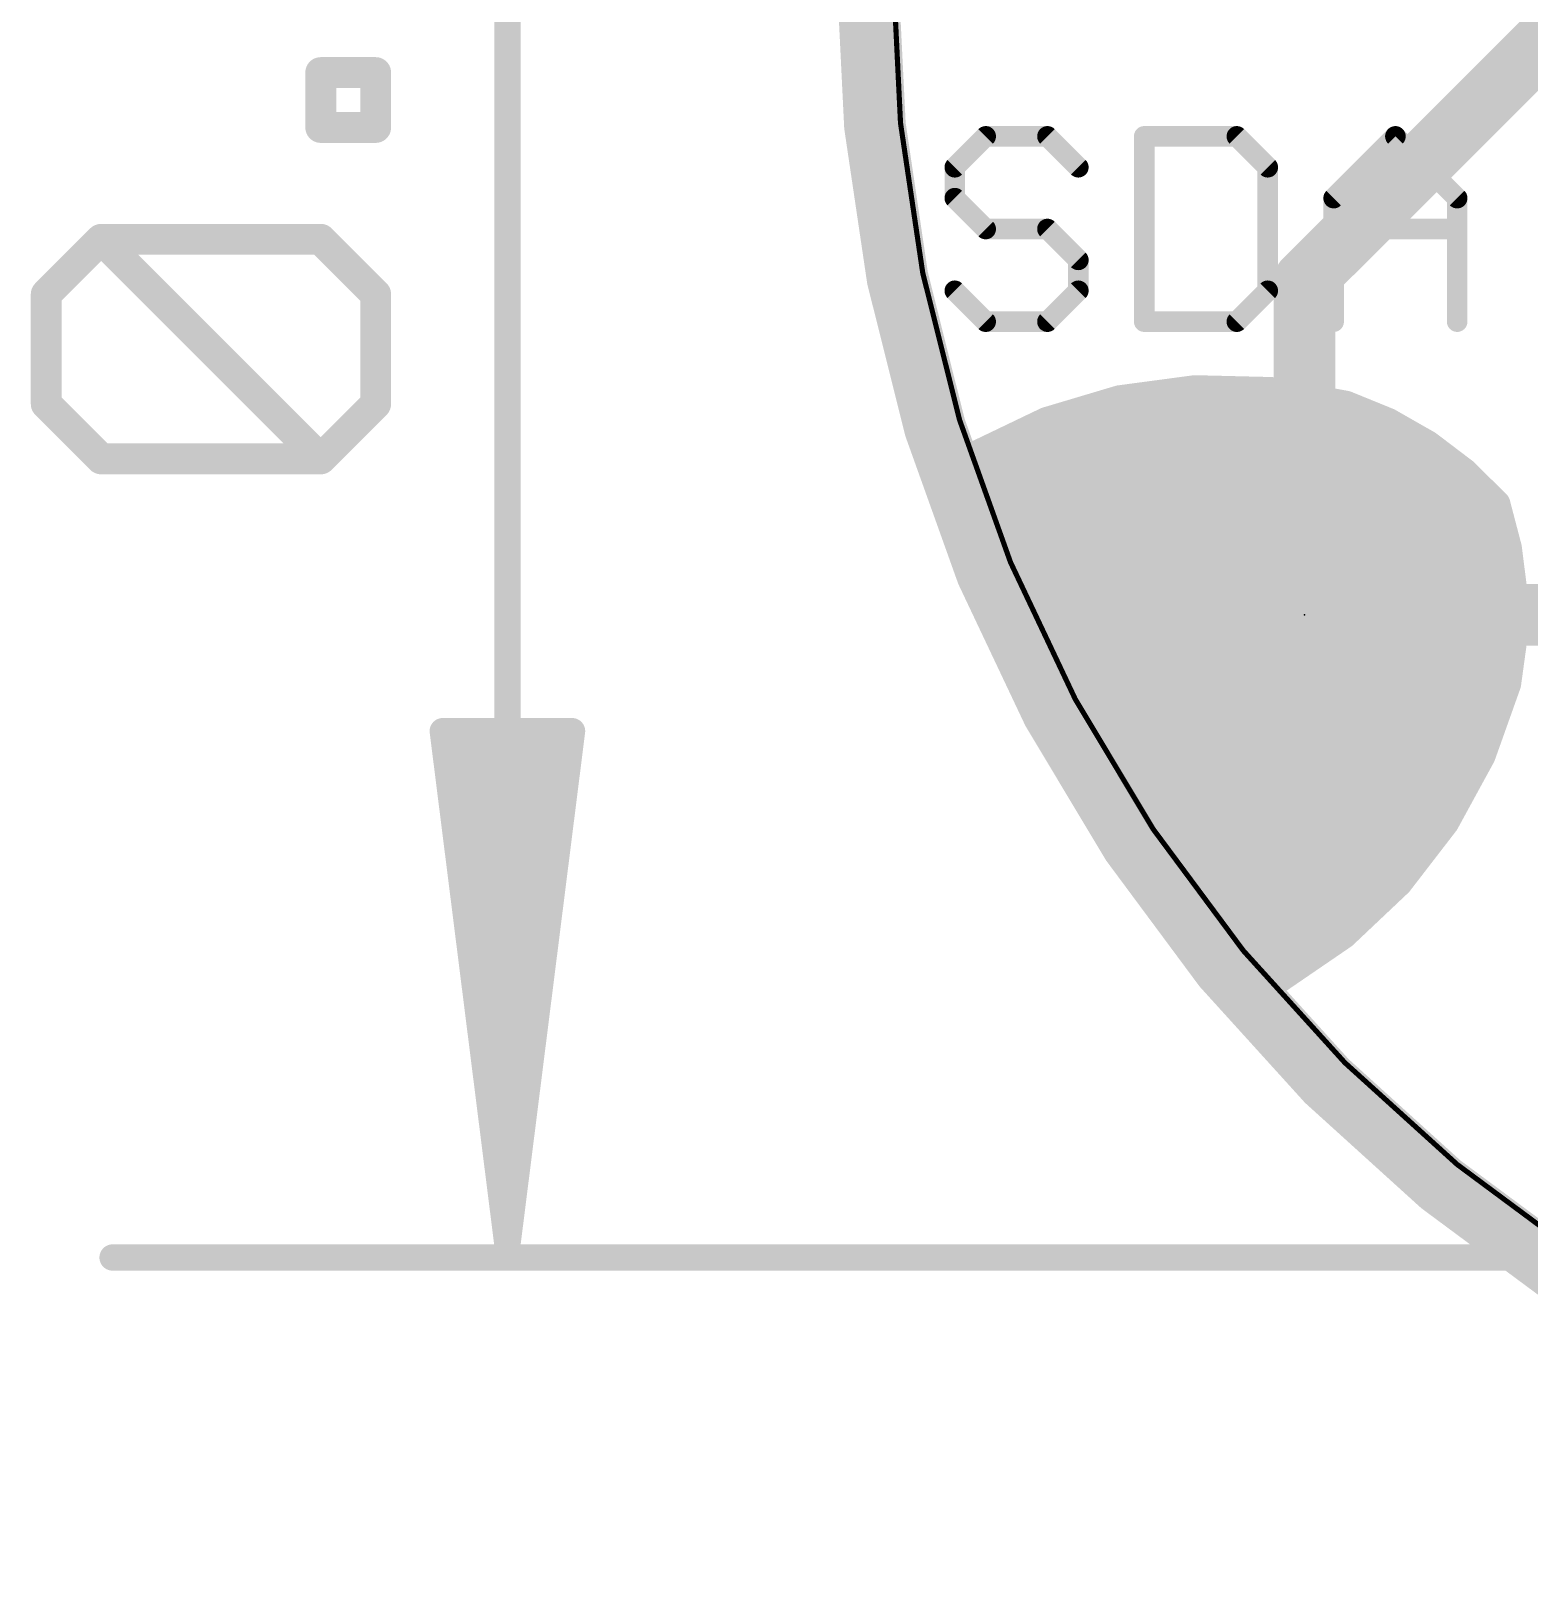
# Model space of a CAD drawing. Extents: x -11.9 to 7.7, y -7.9 to 11.9.
# Drawn here: x -11.88 to -4.48, y -7.9 to -0.29 of the extents above; entities that cross this region are included whole.
import ezdxf

# ---------------------------------------------------------------- set-up
doc = ezdxf.new("R2010")
doc.units = 0
for name, color, linetype in [('1', 12, 'CONTINUOUS'), ('16', 132, 'CONTINUOUS'), ('17', 110, 'CONTINUOUS'), ('20', 53, 'CONTINUOUS'), ('21', 53, 'CONTINUOUS'), ('23', 53, 'CONTINUOUS'), ('47', 253, 'CONTINUOUS')]:
    doc.layers.add(name, color=color, linetype=linetype)

# ---------------------------------------------------------------- blocks, each defined once
blk = doc.blocks.new('ROUNDP')
at = {"const_width": 0.5}
blk.add_lwpolyline([(0, -0.25, 1), (0, 0.25, 1), (0, -0.25)], format="xyb", dxfattribs=at)

msp = doc.modelspace()

# ---------------------------------------------------------------- linework, layer by layer
at = {"layer": '1'}
for points, const_width in [([(-4.318, -0.254), (-5.588, -1.524)], 0.3048), ([(-5.588, -1.524), (-5.588, -3.175)], 0.3048), ([(-6.503, -2.1052), (-6.8642, -2.213)], 0.127), ([(-6.1294, -2.0552), (-6.503, -2.1052)], 0.127), ([(-5.7525, -2.0643), (-6.1294, -2.0552)], 0.127), ([(-5.3818, -2.1322), (-5.7525, -2.0643)], 0.127), ([(-6.6833, -2.159), (-5.316, -2.159)], 0.127), ([(-5.1725, -2.2175), (-5.3818, -2.1322)], 0.127), ([(-6.8642, -2.213), (-7.204, -2.376)], 0.127), ([(-4.9761, -2.3295), (-5.1725, -2.2175)], 0.127), ([(-7.0164, -2.286), (-5.0524, -2.286)], 0.127), ([(-4.7961, -2.4661), (-4.9761, -2.3295)], 0.127), ([(-7.204, -2.376), (-7.0166, -2.9529)], 0.127), ([(-7.192, -2.413), (-4.866, -2.413)], 0.127), ([(-4.6354, -2.625), (-4.7961, -2.4661)], 0.127), ([(-7.1507, -2.54), (-4.7213, -2.54)], 0.127), ([(-4.5781, -2.8436), (-4.6354, -2.625)], 0.127), ([(-7.1095, -2.667), (-4.6244, -2.667)], 0.127), ([(-7.0682, -2.794), (-4.5911, -2.794)], 0.127), ([(-4.5498, -3.0679), (-4.5781, -2.8436)], 0.127), ([(-7.0269, -2.921), (-4.5683, -2.921)], 0.127), ([(-7.0166, -2.9529), (-6.7698, -3.5071)], 0.127), ([(-6.9742, -3.048), (-4.5523, -3.048)], 0.127), ([(-4.551, -3.2939), (-4.5498, -3.0679)], 0.127), ([(-6.9177, -3.175), (-4.5504, -3.175)], 0.127), ([(-6.8611, -3.302), (-4.5522, -3.302)], 0.127), ([(-4.5818, -3.5178), (-4.551, -3.2939)], 0.127), ([(-6.8046, -3.429), (-4.5696, -3.429)], 0.127), ([(-6.7698, -3.5071), (-6.4665, -4.0324)], 0.127), ([(-6.7416, -3.556), (-4.5954, -3.556)], 0.127), ([(-4.7083, -3.8729), (-4.5818, -3.5178)], 0.127), ([(-6.6683, -3.683), (-4.6407, -3.683)], 0.127), ([(-6.5949, -3.81), (-4.6859, -3.81)], 0.127), ([(-6.5216, -3.937), (-4.7433, -3.937)], 0.127), ([(-4.8889, -4.2037), (-4.7083, -3.8729)], 0.127), ([(-6.4665, -4.0324), (-6.1099, -4.5232)], 0.127), ([(-6.4436, -4.064), (-4.8126, -4.064)], 0.127), ([(-6.3513, -4.191), (-4.8819, -4.191)], 0.127), ([(-5.119, -4.5023), (-4.8889, -4.2037)], 0.127), ([(-6.259, -4.318), (-4.977, -4.318)], 0.127), ([(-6.1668, -4.445), (-5.0748, -4.445)], 0.127), ([(-6.1099, -4.5232), (-5.704, -4.974)], 0.127), ([(-5.3929, -4.7612), (-5.119, -4.5023)], 0.127), ([(-6.066, -4.572), (-5.1927, -4.572)], 0.127), ([(-5.9517, -4.699), (-5.3271, -4.699)], 0.127), ([(-5.704, -4.974), (-5.3929, -4.7612)], 0.127), ([(-5.8373, -4.826), (-5.4877, -4.826)], 0.127), ([(-5.723, -4.953), (-5.6733, -4.953)], 0.127)]:
    msp.add_lwpolyline(points, dxfattribs=dict(at, const_width=const_width))
for points, const_width in [([(-5.5118, -1.524, 1), (-5.6642, -1.524)], 0.1524), ([(-5.6419, -1.4701, 1), (-5.5341, -1.5779)], 0.1524), ([(-6.5072, -2.0737, 1), (-6.4988, -2.1366)], 0.0635), ([(-6.4939, -2.1356, 1), (-6.512, -2.0747)], 0.0635), ([(-6.1286, -2.0234, 1), (-6.1301, -2.0869)], 0.0635), ([(-6.1252, -2.0867, 1), (-6.1336, -2.0237)], 0.0635), ([(-5.7468, -2.033, 1), (-5.7583, -2.0955)], 0.0635), ([(-5.7533, -2.096, 1), (-5.7518, -2.0325)], 0.0635), ([(-6.6833, -2.1273, 1), (-6.6833, -2.1908)], 0.0635), ([(-5.3698, -2.1028, 1), (-5.3938, -2.1616)], 0.0635), ([(-5.3875, -2.1634, 1), (-5.3761, -2.1009)], 0.0635), ([(-5.316, -2.1908, 1), (-5.316, -2.1273)], 0.0635), ([(-6.8732, -2.1826, 1), (-6.8551, -2.2434)], 0.0635), ([(-6.8504, -2.2416, 1), (-6.8779, -2.1843)], 0.0635), ([(-5.1568, -2.1899, 1), (-5.1882, -2.2451)], 0.0635), ([(-5.1845, -2.2469, 1), (-5.1605, -2.1881)], 0.0635), ([(-7.0164, -2.2542, 1), (-7.0164, -2.3178)], 0.0635), ([(-5.0524, -2.3178, 1), (-5.0524, -2.2542)], 0.0635), ([(-4.9569, -2.3042, 1), (-4.9953, -2.3548)], 0.0635), ([(-4.9919, -2.357, 1), (-4.9604, -2.3019)], 0.0635), ([(-7.2178, -2.3473, 1), (-7.1903, -2.4046)], 0.0635), ([(-7.1738, -2.3661, 1), (-7.2342, -2.3858)], 0.0635), ([(-7.192, -2.3813, 1), (-7.192, -2.4448)], 0.0635), ([(-4.866, -2.4448, 1), (-4.866, -2.3813)], 0.0635), ([(-4.7737, -2.4435, 1), (-4.8184, -2.4886)], 0.0635), ([(-4.8153, -2.4914, 1), (-4.7769, -2.4408)], 0.0635), ([(-7.1507, -2.5082, 1), (-7.1507, -2.5718)], 0.0635), ([(-4.7213, -2.5718, 1), (-4.7213, -2.5082)], 0.0635), ([(-4.6047, -2.617, 1), (-4.6661, -2.633)], 0.0635), ([(-4.6577, -2.6476, 1), (-4.613, -2.6024)], 0.0635), ([(-7.1095, -2.6353, 1), (-7.1095, -2.6988)], 0.0635), ([(-4.6244, -2.6988, 1), (-4.6244, -2.6353)], 0.0635), ([(-7.0682, -2.7622, 1), (-7.0682, -2.8258)], 0.0635), ([(-4.5911, -2.8258, 1), (-4.5911, -2.7622)], 0.0635), ([(-4.5466, -2.8397, 1), (-4.6096, -2.8476)], 0.0635), ([(-4.6088, -2.8517, 1), (-4.5474, -2.8356)], 0.0635), ([(-7.0269, -2.8893, 1), (-7.0269, -2.9528)], 0.0635), ([(-6.9876, -2.94, 1), (-7.0456, -2.9658)], 0.0635), ([(-4.5683, -2.9528, 1), (-4.5683, -2.8893)], 0.0635), ([(-7.0468, -2.9627, 1), (-6.9864, -2.9431)], 0.0635), ([(-6.9742, -3.0162, 1), (-6.9742, -3.0798)], 0.0635), ([(-4.5181, -3.0681, 1), (-4.5816, -3.0677)], 0.0635), ([(-4.5813, -3.0719, 1), (-4.5183, -3.0639)], 0.0635), ([(-4.5523, -3.0798, 1), (-4.5523, -3.0162)], 0.0635), ([(-6.9177, -3.1433, 1), (-6.9177, -3.2068)], 0.0635), ([(-5.6642, -3.175, 1), (-5.5118, -3.175)], 0.1524), ([(-4.5504, -3.2068, 1), (-4.5504, -3.1433)], 0.0635), ([(-6.8611, -3.2702, 1), (-6.8611, -3.3338)], 0.0635), ([(-4.5828, -3.2937, 1), (-4.5193, -3.2941)], 0.0635), ([(-4.5196, -3.2982, 1), (-4.5825, -3.2896)], 0.0635), ([(-4.5522, -3.3338, 1), (-4.5522, -3.2702)], 0.0635), ([(-6.8046, -3.3973, 1), (-6.8046, -3.4608)], 0.0635), ([(-4.5696, -3.4608, 1), (-4.5696, -3.3973)], 0.0635), ([(-6.7423, -3.4912, 1), (-6.7973, -3.523)], 0.0635), ([(-6.7988, -3.52, 1), (-6.7408, -3.4942)], 0.0635), ([(-6.7416, -3.5242, 1), (-6.7416, -3.5878)], 0.0635), ([(-4.6132, -3.5135, 1), (-4.5503, -3.5221)], 0.0635), ([(-4.5519, -3.5285, 1), (-4.6117, -3.5072)], 0.0635), ([(-4.5954, -3.5878, 1), (-4.5954, -3.5242)], 0.0635), ([(-6.6683, -3.6513, 1), (-6.6683, -3.7148)], 0.0635), ([(-4.6407, -3.7148, 1), (-4.6407, -3.6513)], 0.0635), ([(-6.5949, -3.7782, 1), (-6.5949, -3.8418)], 0.0635), ([(-4.6859, -3.8418, 1), (-4.6859, -3.7782)], 0.0635), ([(-6.5216, -3.9053, 1), (-6.5216, -3.9688)], 0.0635), ([(-4.7433, -3.9688, 1), (-4.7433, -3.9053)], 0.0635), ([(-4.7383, -3.8622, 1), (-4.6784, -3.8835)], 0.0635), ([(-4.6805, -3.8881, 1), (-4.7362, -3.8577)], 0.0635), ([(-6.4408, -4.0138, 1), (-6.4922, -4.0511)], 0.0635), ([(-6.494, -4.0483, 1), (-6.439, -4.0166)], 0.0635), ([(-6.4436, -4.0323, 1), (-6.4436, -4.0957)], 0.0635), ([(-4.8126, -4.0957, 1), (-4.8126, -4.0323)], 0.0635), ([(-6.3513, -4.1593, 1), (-6.3513, -4.2227)], 0.0635), ([(-4.9168, -4.1885, 1), (-4.861, -4.2189)], 0.0635), ([(-4.8637, -4.2231, 1), (-4.914, -4.1844)], 0.0635), ([(-4.8819, -4.2227, 1), (-4.8819, -4.1593)], 0.0635), ([(-6.259, -4.2863, 1), (-6.259, -4.3498)], 0.0635), ([(-4.977, -4.3498, 1), (-4.977, -4.2863)], 0.0635), ([(-6.1668, -4.4133, 1), (-6.1668, -4.4768)], 0.0635), ([(-5.0748, -4.4768, 1), (-5.0748, -4.4133)], 0.0635), ([(-6.0863, -4.502, 1), (-6.1335, -4.5445)], 0.0635), ([(-6.1356, -4.5419, 1), (-6.0843, -4.5046)], 0.0635), ([(-5.1441, -4.4829, 1), (-5.0938, -4.5217)], 0.0635), ([(-5.0972, -4.5254, 1), (-5.1408, -4.4792)], 0.0635), ([(-6.066, -4.5403, 1), (-6.066, -4.6037)], 0.0635), ([(-5.1927, -4.6037, 1), (-5.1927, -4.5403)], 0.0635), ([(-5.9517, -4.6673, 1), (-5.9517, -4.7307)], 0.0635), ([(-5.3271, -4.7307, 1), (-5.3271, -4.6673)], 0.0635), ([(-5.4147, -4.7381, 1), (-5.3711, -4.7843)], 0.0635), ([(-5.375, -4.7874, 1), (-5.4109, -4.735)], 0.0635), ([(-5.8373, -4.7943, 1), (-5.8373, -4.8578)], 0.0635), ([(-5.4877, -4.8578, 1), (-5.4877, -4.7943)], 0.0635), ([(-5.723, -4.9213, 1), (-5.723, -4.9848)], 0.0635), ([(-5.722, -4.9478, 1), (-5.6861, -5.0002)], 0.0635), ([(-5.7276, -4.9953, 1), (-5.6804, -4.9528)], 0.0635), ([(-5.6733, -4.9848, 1), (-5.6733, -4.9213)], 0.0635)]:
    msp.add_lwpolyline(points, format="xyb", dxfattribs=dict(at, const_width=const_width))
at = {"layer": '16'}
for points, const_width in [([(-7.747, 0, 0.4142), (0, -7.747)], 0.3048), ([(-6.5072, -2.0737, 1), (-6.4988, -2.1366)], 0.0635), ([(-6.4939, -2.1356, 1), (-6.512, -2.0747)], 0.0635), ([(-6.1286, -2.0234, 1), (-6.1301, -2.0869)], 0.0635), ([(-6.1252, -2.0867, 1), (-6.1336, -2.0237)], 0.0635), ([(-5.7468, -2.033, 1), (-5.7583, -2.0955)], 0.0635), ([(-5.7533, -2.096, 1), (-5.7518, -2.0325)], 0.0635), ([(-6.6833, -2.1273, 1), (-6.6833, -2.1908)], 0.0635), ([(-5.3698, -2.1028, 1), (-5.3938, -2.1616)], 0.0635), ([(-5.3875, -2.1634, 1), (-5.3761, -2.1009)], 0.0635), ([(-5.316, -2.1908, 1), (-5.316, -2.1273)], 0.0635), ([(-6.8732, -2.1826, 1), (-6.8551, -2.2434)], 0.0635), ([(-6.8504, -2.2416, 1), (-6.8779, -2.1843)], 0.0635), ([(-5.1568, -2.1899, 1), (-5.1882, -2.2451)], 0.0635), ([(-5.1845, -2.2469, 1), (-5.1605, -2.1881)], 0.0635), ([(-7.0164, -2.2542, 1), (-7.0164, -2.3178)], 0.0635), ([(-5.0524, -2.3178, 1), (-5.0524, -2.2542)], 0.0635), ([(-4.9569, -2.3042, 1), (-4.9953, -2.3548)], 0.0635), ([(-4.9919, -2.357, 1), (-4.9604, -2.3019)], 0.0635), ([(-7.2178, -2.3473, 1), (-7.1903, -2.4046)], 0.0635), ([(-7.1738, -2.3661, 1), (-7.2342, -2.3858)], 0.0635), ([(-7.192, -2.3813, 1), (-7.192, -2.4448)], 0.0635), ([(-4.866, -2.4448, 1), (-4.866, -2.3813)], 0.0635), ([(-4.7737, -2.4435, 1), (-4.8184, -2.4886)], 0.0635), ([(-4.8153, -2.4914, 1), (-4.7769, -2.4408)], 0.0635), ([(-7.1507, -2.5082, 1), (-7.1507, -2.5718)], 0.0635), ([(-4.7213, -2.5718, 1), (-4.7213, -2.5082)], 0.0635), ([(-4.6047, -2.617, 1), (-4.6661, -2.633)], 0.0635), ([(-4.6577, -2.6476, 1), (-4.613, -2.6024)], 0.0635), ([(-7.1095, -2.6353, 1), (-7.1095, -2.6988)], 0.0635), ([(-4.6244, -2.6988, 1), (-4.6244, -2.6353)], 0.0635), ([(-7.0682, -2.7622, 1), (-7.0682, -2.8258)], 0.0635), ([(-4.5911, -2.8258, 1), (-4.5911, -2.7622)], 0.0635), ([(-4.5466, -2.8397, 1), (-4.6096, -2.8476)], 0.0635), ([(-4.6088, -2.8517, 1), (-4.5474, -2.8356)], 0.0635), ([(-7.0269, -2.8893, 1), (-7.0269, -2.9528)], 0.0635), ([(-6.9876, -2.94, 1), (-7.0456, -2.9658)], 0.0635), ([(-4.5683, -2.9528, 1), (-4.5683, -2.8893)], 0.0635), ([(-7.0468, -2.9627, 1), (-6.9864, -2.9431)], 0.0635), ([(-6.9742, -3.0162, 1), (-6.9742, -3.0798)], 0.0635), ([(-5.588, -3.0988, 1), (-5.588, -3.2512)], 0.1524), ([(-4.5181, -3.0681, 1), (-4.5816, -3.0677)], 0.0635), ([(-4.5813, -3.0719, 1), (-4.5183, -3.0639)], 0.0635), ([(-4.5523, -3.0798, 1), (-4.5523, -3.0162)], 0.0635), ([(-6.9177, -3.1433, 1), (-6.9177, -3.2068)], 0.0635), ([(-4.5504, -3.2068, 1), (-4.5504, -3.1433)], 0.0635), ([(-6.8611, -3.2702, 1), (-6.8611, -3.3338)], 0.0635), ([(-4.5828, -3.2937, 1), (-4.5193, -3.2941)], 0.0635), ([(-4.5196, -3.2982, 1), (-4.5825, -3.2896)], 0.0635), ([(-4.5522, -3.3338, 1), (-4.5522, -3.2702)], 0.0635), ([(-6.8046, -3.3973, 1), (-6.8046, -3.4608)], 0.0635), ([(-4.5696, -3.4608, 1), (-4.5696, -3.3973)], 0.0635), ([(-6.7423, -3.4912, 1), (-6.7973, -3.523)], 0.0635), ([(-6.7988, -3.52, 1), (-6.7408, -3.4942)], 0.0635), ([(-6.7416, -3.5242, 1), (-6.7416, -3.5878)], 0.0635), ([(-4.6132, -3.5135, 1), (-4.5503, -3.5221)], 0.0635), ([(-4.5519, -3.5285, 1), (-4.6117, -3.5072)], 0.0635), ([(-4.5954, -3.5878, 1), (-4.5954, -3.5242)], 0.0635), ([(-6.6683, -3.6513, 1), (-6.6683, -3.7148)], 0.0635), ([(-4.6407, -3.7148, 1), (-4.6407, -3.6513)], 0.0635), ([(-6.5949, -3.7782, 1), (-6.5949, -3.8418)], 0.0635), ([(-4.6859, -3.8418, 1), (-4.6859, -3.7782)], 0.0635), ([(-6.5216, -3.9053, 1), (-6.5216, -3.9688)], 0.0635), ([(-4.7433, -3.9688, 1), (-4.7433, -3.9053)], 0.0635), ([(-4.7383, -3.8622, 1), (-4.6784, -3.8835)], 0.0635), ([(-4.6805, -3.8881, 1), (-4.7362, -3.8577)], 0.0635), ([(-6.4408, -4.0138, 1), (-6.4922, -4.0511)], 0.0635), ([(-6.494, -4.0483, 1), (-6.439, -4.0166)], 0.0635), ([(-6.4436, -4.0323, 1), (-6.4436, -4.0957)], 0.0635), ([(-4.8126, -4.0957, 1), (-4.8126, -4.0323)], 0.0635), ([(-6.3513, -4.1593, 1), (-6.3513, -4.2227)], 0.0635), ([(-4.9168, -4.1885, 1), (-4.861, -4.2189)], 0.0635), ([(-4.8637, -4.2231, 1), (-4.914, -4.1844)], 0.0635), ([(-4.8819, -4.2227, 1), (-4.8819, -4.1593)], 0.0635), ([(-6.259, -4.2863, 1), (-6.259, -4.3498)], 0.0635), ([(-4.977, -4.3498, 1), (-4.977, -4.2863)], 0.0635), ([(-6.1668, -4.4133, 1), (-6.1668, -4.4768)], 0.0635), ([(-5.0748, -4.4768, 1), (-5.0748, -4.4133)], 0.0635), ([(-6.0863, -4.502, 1), (-6.1335, -4.5445)], 0.0635), ([(-6.1356, -4.5419, 1), (-6.0843, -4.5046)], 0.0635), ([(-5.1441, -4.4829, 1), (-5.0938, -4.5217)], 0.0635), ([(-5.0972, -4.5254, 1), (-5.1408, -4.4792)], 0.0635), ([(-6.066, -4.5403, 1), (-6.066, -4.6037)], 0.0635), ([(-5.1927, -4.6037, 1), (-5.1927, -4.5403)], 0.0635), ([(-5.9517, -4.6673, 1), (-5.9517, -4.7307)], 0.0635), ([(-5.3271, -4.7307, 1), (-5.3271, -4.6673)], 0.0635), ([(-5.4147, -4.7381, 1), (-5.3711, -4.7843)], 0.0635), ([(-5.375, -4.7874, 1), (-5.4109, -4.735)], 0.0635), ([(-5.8373, -4.7943, 1), (-5.8373, -4.8578)], 0.0635), ([(-5.4877, -4.8578, 1), (-5.4877, -4.7943)], 0.0635), ([(-5.723, -4.9213, 1), (-5.723, -4.9848)], 0.0635), ([(-5.722, -4.9478, 1), (-5.6861, -5.0002)], 0.0635), ([(-5.7276, -4.9953, 1), (-5.6804, -4.9528)], 0.0635), ([(-5.6733, -4.9848, 1), (-5.6733, -4.9213)], 0.0635)]:
    msp.add_lwpolyline(points, format="xyb", dxfattribs=dict(at, const_width=const_width))
for points, const_width in [([(-6.503, -2.1052), (-6.8642, -2.213)], 0.127), ([(-6.1294, -2.0552), (-6.503, -2.1052)], 0.127), ([(-5.7525, -2.0643), (-6.1294, -2.0552)], 0.127), ([(-5.3818, -2.1322), (-5.7525, -2.0643)], 0.127), ([(-6.6833, -2.159), (-5.316, -2.159)], 0.127), ([(-5.1725, -2.2175), (-5.3818, -2.1322)], 0.127), ([(-6.8642, -2.213), (-7.204, -2.376)], 0.127), ([(-4.9761, -2.3295), (-5.1725, -2.2175)], 0.127), ([(-7.0164, -2.286), (-5.0524, -2.286)], 0.127), ([(-4.7961, -2.4661), (-4.9761, -2.3295)], 0.127), ([(-7.204, -2.376), (-7.0166, -2.9529)], 0.127), ([(-7.192, -2.413), (-4.866, -2.413)], 0.127), ([(-4.6354, -2.625), (-4.7961, -2.4661)], 0.127), ([(-7.1507, -2.54), (-4.7213, -2.54)], 0.127), ([(-4.5781, -2.8436), (-4.6354, -2.625)], 0.127), ([(-7.1095, -2.667), (-4.6244, -2.667)], 0.127), ([(-7.0682, -2.794), (-4.5911, -2.794)], 0.127), ([(-4.5498, -3.0679), (-4.5781, -2.8436)], 0.127), ([(-7.0269, -2.921), (-4.5683, -2.921)], 0.127), ([(-7.0166, -2.9529), (-6.7698, -3.5071)], 0.127), ([(-6.9742, -3.048), (-4.5523, -3.048)], 0.127), ([(-5.588, -3.175), (5.588, -3.175)], 0.3048), ([(-4.551, -3.2939), (-4.5498, -3.0679)], 0.127), ([(-6.9177, -3.175), (-4.5504, -3.175)], 0.127), ([(-6.8611, -3.302), (-4.5522, -3.302)], 0.127), ([(-4.5818, -3.5178), (-4.551, -3.2939)], 0.127), ([(-6.8046, -3.429), (-4.5696, -3.429)], 0.127), ([(-6.7698, -3.5071), (-6.4665, -4.0324)], 0.127), ([(-6.7416, -3.556), (-4.5954, -3.556)], 0.127), ([(-4.7083, -3.8729), (-4.5818, -3.5178)], 0.127), ([(-6.6683, -3.683), (-4.6407, -3.683)], 0.127), ([(-6.5949, -3.81), (-4.6859, -3.81)], 0.127), ([(-6.5216, -3.937), (-4.7433, -3.937)], 0.127), ([(-4.8889, -4.2037), (-4.7083, -3.8729)], 0.127), ([(-6.4665, -4.0324), (-6.1099, -4.5232)], 0.127), ([(-6.4436, -4.064), (-4.8126, -4.064)], 0.127), ([(-6.3513, -4.191), (-4.8819, -4.191)], 0.127), ([(-5.119, -4.5023), (-4.8889, -4.2037)], 0.127), ([(-6.259, -4.318), (-4.977, -4.318)], 0.127), ([(-6.1668, -4.445), (-5.0748, -4.445)], 0.127), ([(-6.1099, -4.5232), (-5.704, -4.974)], 0.127), ([(-5.3929, -4.7612), (-5.119, -4.5023)], 0.127), ([(-6.066, -4.572), (-5.1927, -4.572)], 0.127), ([(-5.9517, -4.699), (-5.3271, -4.699)], 0.127), ([(-5.704, -4.974), (-5.3929, -4.7612)], 0.127), ([(-5.8373, -4.826), (-5.4877, -4.826)], 0.127), ([(-5.723, -4.953), (-5.6733, -4.953)], 0.127)]:
    msp.add_lwpolyline(points, dxfattribs=dict(at, const_width=const_width))
at = {"layer": '20', "const_width": 0.0254}
msp.add_lwpolyline([(0, -7.62, 1), (0, 7.62, 1), (0, -7.62)], format="xyb", dxfattribs=at)
at = {"layer": '21', "const_width": 0.1016}
for points in [[(-7.1627, -0.812), (-7.3152, -0.9646)], [(-6.8576, -0.812), (-7.1627, -0.812)], [(-6.7051, -0.9646), (-6.8576, -0.812)], [(-6.3797, -0.812), (-6.3797, -1.7272)], [(-5.9221, -0.812), (-6.3797, -0.812)], [(-5.7696, -0.9646), (-5.9221, -0.812)], [(-5.4442, -1.1171), (-5.1391, -0.812)], [(-5.1391, -0.812), (-4.834, -1.1171)], [(-7.3152, -0.9646), (-7.3152, -1.1171)], [(-5.7696, -1.5747), (-5.7696, -0.9646)], [(-7.3152, -1.1171), (-7.1627, -1.2696)], [(-5.4442, -1.7272), (-5.4442, -1.1171)], [(-4.834, -1.1171), (-4.834, -1.7272)], [(-7.1627, -1.2696), (-6.8576, -1.2696)], [(-6.8576, -1.2696), (-6.7051, -1.4221)], [(-5.4442, -1.2696), (-4.834, -1.2696)], [(-6.7051, -1.4221), (-6.7051, -1.5747)], [(-7.1627, -1.7272), (-7.3152, -1.5747)], [(-6.7051, -1.5747), (-6.8576, -1.7272)], [(-5.9221, -1.7272), (-5.7696, -1.5747)], [(-6.8576, -1.7272), (-7.1627, -1.7272)], [(-6.3797, -1.7272), (-5.9221, -1.7272)]]:
    msp.add_lwpolyline(points, dxfattribs=at)
at = {"layer": '21', "const_width": 0.0508}
for points in [[(-7.1627, -0.7866, 1), (-7.1627, -0.8374)], [(-7.1447, -0.83, 1), (-7.1806, -0.7941)], [(-6.8396, -0.7941, 1), (-6.8756, -0.83)], [(-6.8576, -0.8374, 1), (-6.8576, -0.7866)], [(-6.3543, -0.812, 1), (-6.4051, -0.812)], [(-6.3797, -0.7866, 1), (-6.3797, -0.8374)], [(-5.9041, -0.7941, 1), (-5.9401, -0.83)], [(-5.9221, -0.8374, 1), (-5.9221, -0.7866)], [(-5.1211, -0.7941, 1), (-5.1571, -0.83)], [(-5.1211, -0.83, 1), (-5.1571, -0.7941)], [(-7.2898, -0.9646, 1), (-7.3406, -0.9646)], [(-7.3332, -0.9466, 1), (-7.2972, -0.9825)], [(-6.723, -0.9825, 1), (-6.6871, -0.9466)], [(-5.7442, -0.9646, 1), (-5.795, -0.9646)], [(-5.7875, -0.9825, 1), (-5.7516, -0.9466)], [(-7.2972, -1.0991, 1), (-7.3332, -1.135)], [(-7.3406, -1.1171, 1), (-7.2898, -1.1171)], [(-5.4188, -1.1171, 1), (-5.4696, -1.1171)], [(-5.4621, -1.0991, 1), (-5.4262, -1.135)], [(-4.8086, -1.1171, 1), (-4.8594, -1.1171)], [(-4.852, -1.135, 1), (-4.8161, -1.0991)], [(-7.1627, -1.2442, 1), (-7.1627, -1.295)], [(-7.1806, -1.2876, 1), (-7.1447, -1.2516)], [(-6.8396, -1.2516, 1), (-6.8756, -1.2876)], [(-6.8576, -1.295, 1), (-6.8576, -1.2442)], [(-5.4442, -1.2442, 1), (-5.4442, -1.295)], [(-4.834, -1.295, 1), (-4.834, -1.2442)], [(-6.6797, -1.4221, 1), (-6.7305, -1.4221)], [(-6.723, -1.4401, 1), (-6.6871, -1.4042)], [(-7.2972, -1.5567, 1), (-7.3332, -1.5926)], [(-6.7305, -1.5747, 1), (-6.6797, -1.5747)], [(-6.6871, -1.5926, 1), (-6.723, -1.5567)], [(-5.795, -1.5747, 1), (-5.7442, -1.5747)], [(-5.7516, -1.5926, 1), (-5.7875, -1.5567)], [(-7.1627, -1.7018, 1), (-7.1627, -1.7526)], [(-7.1806, -1.7452, 1), (-7.1447, -1.7092)], [(-6.8756, -1.7092, 1), (-6.8396, -1.7452)], [(-6.8576, -1.7526, 1), (-6.8576, -1.7018)], [(-6.3797, -1.7018, 1), (-6.3797, -1.7526)], [(-6.4051, -1.7272, 1), (-6.3543, -1.7272)], [(-5.9401, -1.7092, 1), (-5.9041, -1.7452)], [(-5.9221, -1.7526, 1), (-5.9221, -1.7018)], [(-5.4696, -1.7272, 1), (-5.4188, -1.7272)], [(-4.8594, -1.7272, 1), (-4.8086, -1.7272)]]:
    msp.add_lwpolyline(points, format="xyb", dxfattribs=at)
at = {"layer": '23'}
msp.add_point((-5.588, -3.175), dxfattribs=at)
at = {"layer": '47'}
for points, const_width in [([(-9.525, -6.285), (-9.525, 6.285)], 0.13), ([(-10.4469, -0.768), (-10.4469, -0.4969)], 0.1524), ([(-10.4469, -0.4969), (-10.1757, -0.4969)], 0.1524), ([(-10.1757, -0.4969), (-10.1757, -0.768)], 0.1524), ([(-10.1757, -0.768), (-10.4469, -0.768)], 0.1524), ([(-11.8027, -1.5917), (-11.5315, -1.3205)], 0.1524), ([(-11.5315, -1.3205), (-10.4469, -1.3205)], 0.1524), ([(-10.4469, -2.4052), (-11.5315, -1.3205)], 0.1524), ([(-10.4469, -1.3205), (-10.1757, -1.5917)], 0.1524), ([(-11.8027, -2.134), (-11.8027, -1.5917)], 0.1524), ([(-10.1757, -1.5917), (-10.1757, -2.134)], 0.1524), ([(-11.5315, -2.4052), (-11.8027, -2.134)], 0.1524), ([(-10.1757, -2.134), (-10.4469, -2.4052)], 0.1524), ([(-10.4469, -2.4052), (-11.5315, -2.4052)], 0.1524), ([(-9.525, -6.285), (-9.8442, -3.75)], 0.13), ([(-9.8442, -3.75), (-9.2058, -3.75)], 0.13), ([(-9.525, -6.285), (-9.785, -3.75)], 0.13), ([(-9.525, -6.285), (-9.655, -3.75)], 0.13), ([(-9.2058, -3.75), (-9.525, -6.285)], 0.13), ([(-9.395, -3.75), (-9.525, -6.285)], 0.13), ([(-9.265, -3.75), (-9.525, -6.285)], 0.13), ([(0, -6.35), (-11.475, -6.35)], 0.13)]:
    msp.add_lwpolyline(points, dxfattribs=dict(at, const_width=const_width))
for points, const_width in [([(-10.4088, -0.4969, 1), (-10.485, -0.4969)], 0.0762), ([(-10.4469, -0.4588, 1), (-10.4469, -0.535)], 0.0762), ([(-10.1376, -0.4969, 1), (-10.2138, -0.4969)], 0.0762), ([(-10.1757, -0.535, 1), (-10.1757, -0.4588)], 0.0762), ([(-10.4469, -0.7299, 1), (-10.4469, -0.8061)], 0.0762), ([(-10.485, -0.768, 1), (-10.4088, -0.768)], 0.0762), ([(-10.2138, -0.768, 1), (-10.1376, -0.768)], 0.0762), ([(-10.1757, -0.8061, 1), (-10.1757, -0.7299)], 0.0762), ([(-11.5046, -1.2936, 1), (-11.5585, -1.3475)], 0.0762), ([(-11.5315, -1.2824, 1), (-11.5315, -1.3586)], 0.0762), ([(-11.5046, -1.3475, 1), (-11.5585, -1.2936)], 0.0762), ([(-10.4199, -1.2936, 1), (-10.4738, -1.3475)], 0.0762), ([(-10.4469, -1.3586, 1), (-10.4469, -1.2824)], 0.0762), ([(-11.7646, -1.5917, 1), (-11.8408, -1.5917)], 0.0762), ([(-10.1376, -1.5917, 1), (-10.2138, -1.5917)], 0.0762), ([(-11.8296, -1.5648, 1), (-11.7757, -1.6186)], 0.0762), ([(-10.2026, -1.6186, 1), (-10.1488, -1.5648)], 0.0762), ([(-11.7757, -2.1071, 1), (-11.8296, -2.161)], 0.0762), ([(-11.8408, -2.134, 1), (-11.7646, -2.134)], 0.0762), ([(-10.2138, -2.134, 1), (-10.1376, -2.134)], 0.0762), ([(-10.1488, -2.161, 1), (-10.2026, -2.1071)], 0.0762), ([(-11.5315, -2.3671, 1), (-11.5315, -2.4433)], 0.0762), ([(-11.5585, -2.4321, 1), (-11.5046, -2.3782)], 0.0762), ([(-10.4738, -2.3782, 1), (-10.4199, -2.4321)], 0.0762), ([(-10.4738, -2.4321, 1), (-10.4199, -2.3782)], 0.0762), ([(-10.4469, -2.4433, 1), (-10.4469, -2.3671)], 0.0762), ([(-9.812, -3.7459, 1), (-9.8765, -3.7541)], 0.065), ([(-9.8442, -3.7175, 1), (-9.8442, -3.7825)], 0.065), ([(-9.7527, -3.7467, 1), (-9.8173, -3.7533)], 0.065), ([(-9.6225, -3.7483, 1), (-9.6875, -3.7517)], 0.065), ([(-9.3625, -3.7517, 1), (-9.4275, -3.7483)], 0.065), ([(-9.2327, -3.7533, 1), (-9.2973, -3.7467)], 0.065), ([(-9.1735, -3.7541, 1), (-9.238, -3.7459)], 0.065), ([(-9.2058, -3.7825, 1), (-9.2058, -3.7175)], 0.065), ([(-11.475, -6.3175, 1), (-11.475, -6.3825)], 0.065), ([(-9.5572, -6.2809, 1), (-9.4928, -6.2891)], 0.065), ([(-9.5573, -6.2817, 1), (-9.4927, -6.2883)], 0.065), ([(-9.5575, -6.2867, 1), (-9.4925, -6.2833)], 0.065), ([(-9.5575, -6.2833, 1), (-9.4925, -6.2867)], 0.065), ([(-9.5575, -6.285, 1), (-9.4925, -6.285)], 0.065), ([(-9.5573, -6.2883, 1), (-9.4927, -6.2817)], 0.065), ([(-9.5572, -6.2891, 1), (-9.4928, -6.2809)], 0.065)]:
    msp.add_lwpolyline(points, format="xyb", dxfattribs=dict(at, const_width=const_width))

# ---------------------------------------------------------------- block references
at = {"layer": '17', "xscale": 2.1844, "yscale": 2.1844, "rotation": 120}
msp.add_blockref('ROUNDP', (-5.588, -3.175), dxfattribs=at)
msp.add_blockref('ROUNDP', (-5.588, -3.175), dxfattribs=at)

doc.saveas('drawing.dxf')
